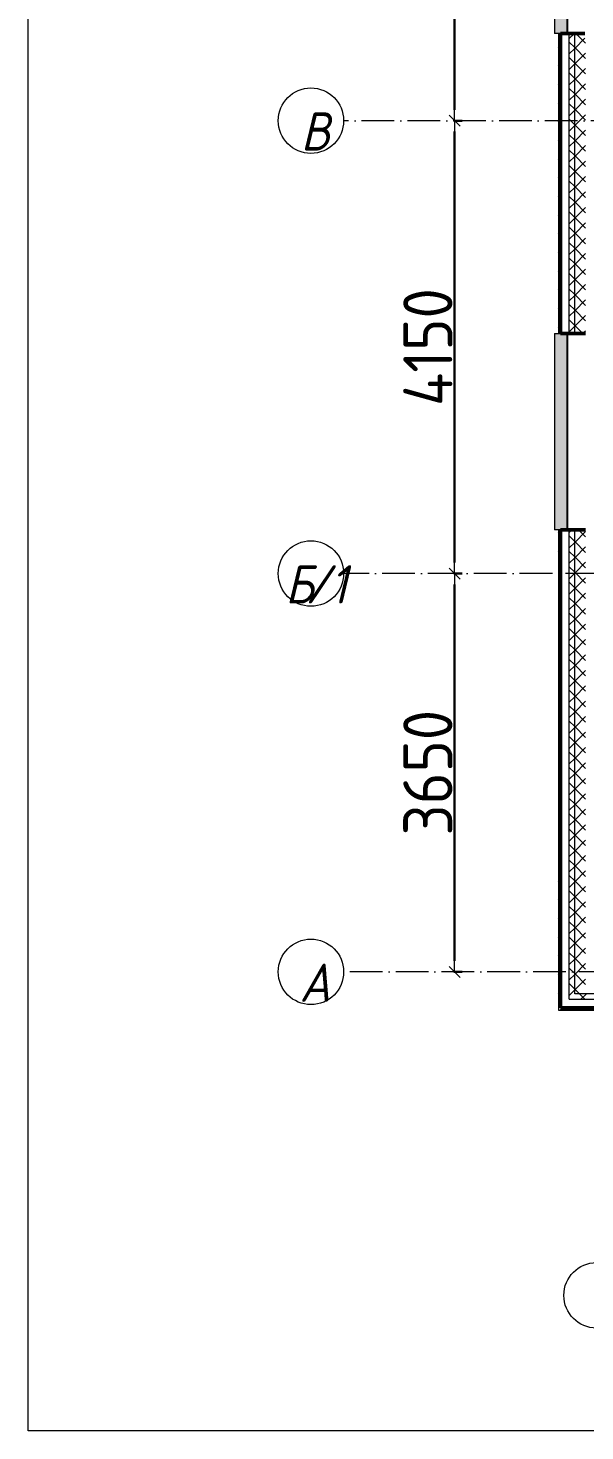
# Model space of a CAD drawing. Header units: millimetres. Extents: x -17017 to 628417, y -109036 to 199237.
# Drawn here: x 35697 to 40804, y 57688 to 70544 of the extents above; entities that cross this region are included whole.
import ezdxf

# ---------------------------------------------------------------- set-up
doc = ezdxf.new("R2010")
doc.units = ezdxf.units.MM
doc.linetypes.add('50_200_ШТРИХ_1Т_ш5_п1_п1_', pattern=[700, 500, -100, 0, -100])
for name, color, linetype, lineweight in [('3.1) ЖБ окна 1.2 м', 102, 'Continuous', 30), ('A-____-____-DIMS', 7, 'Continuous', 9), ('A-GLAZ-____-OTLN', 7, 'Continuous', 9), ('A-WALL-____-MCUT-2', 7, 'Continuous', 50), ('A-WALL-____-MCUT-3', 7, 'Continuous', 9), ('A-WALL-____-PATT-1', 7, 'Continuous', 9), ('A-WALL-FNSH-MCUT-1', 7, 'Continuous', 9), ('S-GRID-____-IDEN', 7, 'Continuous', 9), ('S-GRID-____-OTLN-1', 7, '50_200_ШТРИХ_1Т_ш5_п1_п1_', 9)]:
    doc.layers.add(name, color=color, linetype=linetype, lineweight=lineweight)
doc.layers.add('A-GLAZ-____-OTLN-1', color=7, linetype='Continuous', lineweight=9, true_color=0xc0c0c0)
doc.styles.add('ISOCPEUR_I', font='isocpeui.ttf', dxfattribs={"width": 0.9, "height": 2.5})
doc.styles.add('СПДС', font='isocpeur.ttf', dxfattribs={"width": 0.9})
doc.dimstyles.new('Размера А3', dxfattribs={"dimtxt": 200, "dimasz": 100, "dimexe": 70, "dimexo": 100, "dimgap": 20, "dimtad": 1, "dimdec": 0, "dimrnd": 10, "dimzin": 0, "dimdsep": 46, "dimtxsty": 'СПДС', "dimblk": 'ARROWHEAD_6', "dimcen": 1, "dimclrd": 256, "dimclre": 256, "dimclrt": 256, "dimazin": 0, "dimtfac": 1, "dimtdec": 0, "dimtmove": 2, "dimatfit": 3, "dimfxl": 1, "dimtolj": 1, "dimtzin": 0, "dimarcsym": 0})
pattern_1 = [(45, (43259.71, 63713.66), (-70.71068, 70.71068), []), (135, (43259.71, 63713.66), (-70.71068, -70.71068), [])]
pattern_2 = [(45, (43259.71, 63713.66), (-85.5366, 85.5366), []), (45, (43316.74, 63713.66), (-85.5366, 85.5366), [])]

# ---------------------------------------------------------------- blocks, each defined once
blk = doc.blocks.new('Отлив_СКБ - Отлив витража_120_НВФ-31885689-АР1_План отверстий 2 этажа в осях 1-64_А-ГГ')
at = {"layer": 'A-GLAZ-____-OTLN-1'}
for points in [[(1800, 2), (1800, 120), (0, 120), (0, 2), (1103, 2)], [(1103, 0), (1800, 0), (1800, 2), (0, 2), (0, 0)]]:
    blk.add_hatch(color=256, dxfattribs=at).paths.add_polyline_path(points, flags=0)
at = {"layer": 'A-GLAZ-____-OTLN'}
for p, q in [((0, 83), (0, 120)), ((1800, 120), (0, 120)), ((0, 2), (1800, 2)), ((1800, 120), (1800, 83)), ((1800, 0), (0, 0))]:
    blk.add_line(p, q, dxfattribs=at)
blk = doc.blocks.new('Ось сетки - Круг_Ø6_00__ISO-2_5_0_9K_-25732049-АР1_План отверстий 2 этажа в осях 1-64_А-ГГ')
at = {"layer": 'S-GRID-____-IDEN'}
blk.add_circle((0, 0), 3, dxfattribs=at)
blk = doc.blocks.new('ARROWHEAD_6')
at = {"color": 0, "linetype": 'Continuous'}
for p, q in [((0, 0), (-1, 0)), ((-0.5, -0.5), (0.5, 0.5))]:
    blk.add_line(p, q, dxfattribs=at)
blk = doc.blocks.new('*D2640')
at = {"layer": 'A-____-____-DIMS', "lineweight": -2, "transparency": 16777216}
for p, q in [((-19249, 460847), (-19173, 460847)), ((-19243, 457297), (-19243, 460747)), ((-19249, 457197), (-19173, 457197))]:
    blk.add_line(p, q, dxfattribs=at)
at = {"layer": 'Defpoints', "color": 0, "transparency": 16777216}
for p in [(-19349, 460847), (-19243, 460847), (-19349, 457197)]:
    blk.add_point(p, dxfattribs=at)
at = {"layer": 'A-____-____-DIMS', "lineweight": -2, "transparency": 16777216, "xscale": 100, "yscale": 100, "zscale": 100}
for p, rotation in [((-19243, 460847), 90), ((-19243, 457197), 270)]:
    blk.add_blockref('ARROWHEAD_6', p, dxfattribs=dict(at, rotation=rotation))
at = {"layer": 'A-____-____-DIMS', "transparency": 16777216, "insert": (-19488, 459022), "char_height": 450, "attachment_point": 5, "rotation": 90, "style": 'СПДС'}
blk.add_mtext('\\A1;3650', dxfattribs=at)
blk = doc.blocks.new('*D2641')
at = {"layer": 'A-____-____-DIMS', "lineweight": -2, "transparency": 16777216}
for p, q in [((-19249, 464997), (-19173, 464997)), ((-19243, 460947), (-19243, 464897)), ((-19249, 460847), (-19173, 460847))]:
    blk.add_line(p, q, dxfattribs=at)
at = {"layer": 'Defpoints', "color": 0, "transparency": 16777216}
for p in [(-19349, 464997), (-19243, 464997), (-19349, 460847)]:
    blk.add_point(p, dxfattribs=at)
at = {"layer": 'A-____-____-DIMS', "lineweight": -2, "transparency": 16777216, "xscale": 100, "yscale": 100, "zscale": 100}
for p, rotation in [((-19243, 464997), 90), ((-19243, 460847), 270)]:
    blk.add_blockref('ARROWHEAD_6', p, dxfattribs=dict(at, rotation=rotation))
at = {"layer": 'A-____-____-DIMS', "transparency": 16777216, "insert": (-19488, 462922), "char_height": 450, "attachment_point": 5, "rotation": 90, "style": 'СПДС'}
blk.add_mtext('\\A1;4150', dxfattribs=at)
blk = doc.blocks.new('*D2642')
at = {"layer": 'A-____-____-DIMS', "lineweight": -2, "transparency": 16777216}
for p, q in [((-19249, 468397), (-19173, 468397)), ((-19243, 465097), (-19243, 468297)), ((-19249, 464997), (-19173, 464997))]:
    blk.add_line(p, q, dxfattribs=at)
at = {"layer": 'Defpoints', "color": 0, "transparency": 16777216}
for p in [(-19349, 468397), (-19243, 468397), (-19349, 464997)]:
    blk.add_point(p, dxfattribs=at)
at = {"layer": 'A-____-____-DIMS', "lineweight": -2, "transparency": 16777216, "xscale": 100, "yscale": 100, "zscale": 100}
for p, rotation in [((-19243, 468397), 90), ((-19243, 464997), 270)]:
    blk.add_blockref('ARROWHEAD_6', p, dxfattribs=dict(at, rotation=rotation))
at = {"layer": 'A-____-____-DIMS', "transparency": 16777216, "insert": (-19488, 466697), "char_height": 450, "attachment_point": 5, "rotation": 90, "style": 'СПДС'}
blk.add_mtext('\\A1;3400', dxfattribs=at)
blk = doc.blocks.new('2этаж')
at = {"layer": 'S-GRID-____-OTLN-1', "color": 251, "ltscale": 0.6, "true_color": 0x636466}
for p, q in [((74727.1, 464997), (-20260.4, 464997)), ((88359, 460847), (-20260.4, 460847)), ((88482.7, 457197), (-20260.4, 457197))]:
    blk.add_line(p, q, dxfattribs=at)
at = {"layer": 'S-GRID-____-IDEN', "char_height": 350, "attachment_point": 1, "style": 'ISOCPEUR_I'}
for s, insert, width in [('\\fISOCPEUR|b0|i1|c204|p34|;\\W.9;В', (-20653.3, 465073.1), 223.671), ('\\fISOCPEUR|b0|i1|c204|p34|;\\W.9;Б', (-20795.9, 460923.1), 223.671), ('/1', (-20611.4, 460923.1), 346.329), ('\\fISOCPEUR|b0|i1|c204|p34|;\\W.9;А', (-20665, 457273.1), 252.532)]:
    blk.add_mtext(s, dxfattribs=dict(at, insert=insert, width=width))
at = {"layer": 'A-____-____-DIMS'}
for base, p1, p2, picture, middle in [((-19243.1, 468397), (-19349.1, 464997), (-19349.1, 468397), '*D2642', (-19488.1, 466697)), ((-19243.1, 464997), (-19349.1, 460847), (-19349.1, 464997), '*D2641', (-19488.1, 462922)), ((-19243.1, 460847), (-19349.1, 457197), (-19349.1, 460847), '*D2640', (-19488.1, 459022))]:
    dim = blk.add_linear_dim(base=base, p1=p1, p2=p2, angle=90, dimstyle='Размера А3', override={"dimtxt": 450}, dxfattribs=at)
    dim.commit()
    dim.dimension.update_dxf_attribs({"geometry": picture, "text_midpoint": middle})

msp = doc.modelspace()

# ---------------------------------------------------------------- hatches: boundary and pattern name
at = {"layer": 'A-WALL-____-PATT-1'}
h = msp.add_hatch(dxfattribs=at)
h.set_pattern_fill('FP_3', color=256, style=0, pattern_type=2)
h.set_pattern_definition(pattern_2)
h.paths.add_polyline_path([(40560, 61545), (40580, 61545), (40580, 65945), (40560, 65945), (40560, 64450)], flags=0)
h.paths.add_polyline_path([(40560, 67745), (40580, 67745), (40580, 70495), (40560, 70495), (40560, 67890)], flags=0)
h.paths.add_polyline_path([(40580, 72295), (40580, 73210), (40560, 73210), (40560, 72295)], flags=0)
h = msp.add_hatch(dxfattribs=at)
h.set_pattern_fill('FP_1', color=256, style=0, pattern_type=2)
h.set_pattern_definition(pattern_1)
h.paths.add_polyline_path([(40660, 61645), (40710, 61645), (40710, 65945), (40660, 65945), (40660, 64450)], flags=0)
h.paths.add_polyline_path([(40710, 67745), (40710, 70495), (40660, 70495), (40660, 67745)], flags=0)
h.paths.add_polyline_path([(40710, 72295), (40710, 73230), (40660, 73230), (40660, 72295)], flags=0)
h = msp.add_hatch(dxfattribs=at)
h.set_pattern_fill('FP_1', color=256, style=0, pattern_type=2)
h.set_pattern_definition(pattern_1)
h.paths.add_polyline_path([(40710, 61695), (40810, 61695), (40810, 65945), (40710, 65945), (40710, 64450)], flags=0)
h.paths.add_polyline_path([(40810, 67745), (40810, 70420), (40804, 70420), (40804, 70495), (40710, 70495), (40710, 67745)], flags=0)
h.paths.add_polyline_path([(40804, 72295), (40804, 72370), (40810, 72370), (40810, 73230), (40710, 73230), (40710, 72295)], flags=0)
h = msp.add_hatch(dxfattribs=at)
h.set_pattern_fill('FP_1', color=256, style=0, pattern_type=2)
h.set_pattern_definition(pattern_1)
h.paths.add_polyline_path([(144510, 61645), (144610, 61645), (144610, 61695), (135410, 61695), (135410, 61645), (143991, 61645)], flags=0)
h.paths.add_polyline_path([(132503, 61645), (133610, 61645), (133610, 61695), (125660, 61695), (125660, 61645), (131619, 61645)], flags=0)
h.paths.add_polyline_path([(123460, 61645), (124660, 61645), (124660, 61695), (123460, 61695)], flags=0)
h.paths.add_polyline_path([(115660, 61645), (115660, 61695), (114260, 61695), (114260, 61645), (114828, 61645)], flags=0)
h.paths.add_polyline_path([(112460, 61645), (112460, 61695), (111260, 61695), (111260, 61645), (112177, 61645)], flags=0)
h.paths.add_polyline_path([(108642, 61645), (109459, 61645), (109459, 61695), (108260, 61695), (108260, 61645)], flags=0)
h.paths.add_polyline_path([(106460, 61645), (106460, 61695), (105260, 61695), (105260, 61645), (105991, 61645)], flags=0)
h.paths.add_polyline_path([(103340, 61645), (103460, 61645), (103460, 61695), (102260, 61695), (102260, 61645), (102456, 61645)], flags=0)
h.paths.add_polyline_path([(97460, 61645), (97460, 61695), (96260, 61695), (96260, 61645), (97154, 61645)], flags=0)
h.paths.add_polyline_path([(94460, 61645), (94460, 61695), (93260, 61695), (93260, 61645), (93619, 61645)], flags=0)
h.paths.add_polyline_path([(90260, 61645), (91460, 61645), (91460, 61695), (90260, 61695)], flags=0)
h.paths.add_polyline_path([(88316, 61645), (88460, 61645), (88460, 61695), (87260, 61695), (87260, 61645), (87433, 61645)], flags=0)
h.paths.add_polyline_path([(85460, 61645), (85460, 61695), (84260, 61695), (84260, 61645), (84781, 61645)], flags=0)
h.paths.add_polyline_path([(82130, 61645), (82460, 61645), (82460, 61695), (81060, 61695), (81060, 61645), (81247, 61645)], flags=0)
h.paths.add_polyline_path([(79260, 61645), (79260, 61695), (78060, 61695), (78060, 61645), (78595, 61645)], flags=0)
h.paths.add_polyline_path([(76260, 61645), (76260, 61695), (75060, 61695), (75060, 61645)], flags=0)
h.paths.add_polyline_path([(73260, 61645), (73260, 61695), (72060, 61695), (72060, 61645)], flags=0)
h.paths.add_polyline_path([(69060, 61645), (70260, 61645), (70260, 61695), (69060, 61695)], flags=0)
h.paths.add_polyline_path([(67260, 61645), (67260, 61695), (66060, 61695), (66060, 61645), (66223, 61645)], flags=0)
h.paths.add_polyline_path([(64260, 61645), (64260, 61695), (63060, 61695), (63060, 61645), (63572, 61645)], flags=0)
h.paths.add_polyline_path([(61260, 61645), (61260, 61695), (60060, 61695), (60060, 61645), (60921, 61645)], flags=0)
h.paths.add_polyline_path([(58260, 61645), (58260, 61695), (57060, 61695), (57060, 61645), (57386, 61645)], flags=0)
h.paths.add_polyline_path([(56060, 61645), (56060, 61695), (50660, 61695), (50660, 61645), (55618, 61645)], flags=0)
h.paths.add_polyline_path([(49660, 61645), (49660, 61695), (40710, 61695), (40710, 61645), (48548, 61645)], flags=0)
h = msp.add_hatch(dxfattribs=at)
h.set_pattern_fill('FP_3', color=256, style=0, pattern_type=2)
h.set_pattern_definition(pattern_2)
h.paths.add_polyline_path([(81061, 61545), (81575, 61545), (81575, 61565), (81061, 61565)], flags=0)
h.paths.add_polyline_path([(78595, 61545), (79260, 61545), (79260, 61565), (78060, 61565), (78060, 61545)], flags=0)
h.paths.add_polyline_path([(76260, 61545), (76260, 61565), (75061, 61565), (75061, 61545)], flags=0)
h.paths.add_polyline_path([(73260, 61545), (73260, 61565), (72060, 61565), (72060, 61545)], flags=0)
h.paths.add_polyline_path([(69758, 61545), (70260, 61545), (70260, 61565), (69061, 61565), (69061, 61545)], flags=0)
h.paths.add_polyline_path([(67260, 61545), (67260, 61565), (66060, 61565), (66060, 61545), (66223, 61545)], flags=0)
h.paths.add_polyline_path([(63572, 61545), (64260, 61545), (64260, 61565), (63060, 61565), (63060, 61545)], flags=0)
h.paths.add_polyline_path([(60921, 61545), (61260, 61545), (61260, 61565), (60060, 61565), (60060, 61545)], flags=0)
h.paths.add_polyline_path([(57386, 61545), (58260, 61545), (58260, 61565), (57060, 61565), (57060, 61545)], flags=0)
h.paths.add_polyline_path([(55618, 61545), (56060, 61545), (56060, 61565), (50660, 61565), (50660, 61545), (53851, 61545)], flags=0)
h.paths.add_polyline_path([(48548, 61545), (49660, 61545), (49660, 61565), (40580, 61565), (40580, 61545), (46781, 61545)], flags=0)

# ---------------------------------------------------------------- linework, layer by layer
at = {"color": 1, "lineweight": 0}
msp.add_lwpolyline([(35697, 156516), (148933, 156516), (148933, 57688), (35697, 57688)], close=True, dxfattribs=at)
at = {"layer": 'A-WALL-____-MCUT-2'}
for p, q in [((40580, 67745), (40580, 70495)), ((40804, 70495), (40580, 70495)), ((40580, 67745), (40810, 67745)), ((40580, 61565), (40580, 65945)), ((40810, 65945), (40580, 65945)), ((40580, 61565), (49660, 61565))]:
    msp.add_line(p, q, dxfattribs=at)
at = {"layer": 'A-WALL-____-MCUT-3'}
for p, q in [((40660, 67745), (40660, 70495)), ((40710, 67745), (40710, 70495)), ((40660, 61645), (40660, 65945)), ((40710, 61695), (40710, 65945)), ((40660, 61645), (49660, 61645)), ((49660, 61695), (40710, 61695))]:
    msp.add_line(p, q, dxfattribs=at)
at = {"layer": 'A-WALL-FNSH-MCUT-1'}
for p, q in [((40560, 70495), (40560, 67745)), ((40580, 70495), (40560, 70495)), ((40560, 67745), (40580, 67745)), ((40560, 65945), (40560, 61545)), ((40580, 65945), (40560, 65945)), ((40560, 61545), (49660, 61545))]:
    msp.add_line(p, q, dxfattribs=at)

# ---------------------------------------------------------------- block references
at = {"layer": '3.1) ЖБ окна 1.2 м'}
msp.add_blockref('2этаж', (58851, -395302), dxfattribs=at)
at = {"layer": 'A-GLAZ-____-OTLN', "rotation": 90}
for p in [(40643, 70495), (40643, 65945)]:
    msp.add_blockref('Отлив_СКБ - Отлив витража_120_НВФ-31885689-АР1_План отверстий 2 этажа в осях 1-64_А-ГГ', p, dxfattribs=at)
at = {"layer": 'S-GRID-____-IDEN', "xscale": 99.99999999999993, "yscale": 99.99999999999993, "zscale": 99.99999999999993, "rotation": 89.99999999999982}
for p in [(38291, 69695), (38291, 65545), (38291, 61895)]:
    msp.add_blockref('Ось сетки - Круг_Ø6_00__ISO-2_5_0_9K_-25732049-АР1_План отверстий 2 этажа в осях 1-64_А-ГГ', p, dxfattribs=at)
at = {"layer": 'S-GRID-____-IDEN', "xscale": 99.99999999999993, "yscale": 99.99999999999993, "zscale": 99.99999999999993}
msp.add_blockref('Ось сетки - Круг_Ø6_00__ISO-2_5_0_9K_-25732049-АР1_План отверстий 2 этажа в осях 1-64_А-ГГ', (40910, 58931), dxfattribs=at)

doc.saveas('drawing.dxf')
